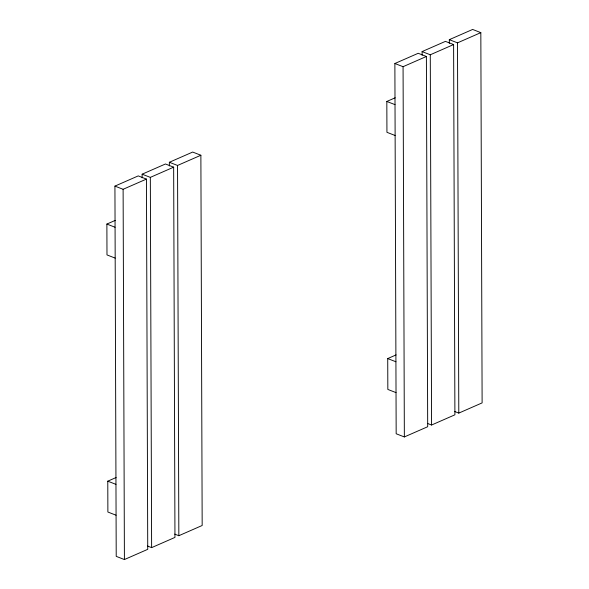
<?xml version="1.0" encoding="UTF-8"?>
<svg xmlns="http://www.w3.org/2000/svg" width="589" height="589" viewBox="0 0 589 589"><rect width="100%" height="100%" fill="white"/><g stroke="black" fill="none" stroke-linecap="round" stroke-linejoin="round"><path stroke-width="0.88" d="M114.929 186.109L138.253 175.897L146.447 179.085L147.736 549.331L124.412 559.55L116.217 556.362L114.929 186.109L123.116 189.297L146.447 179.085M142.155 177.871L142.14 174.189L165.472 163.978L173.659 167.166L174.955 537.411L151.623 547.63L147.53 546.032M169.374 165.951L169.36 162.269L192.691 152.058L200.878 155.246L202.174 525.491L178.842 535.71L174.749 534.113M394.873 63.509L418.205 53.29L426.392 56.478L427.688 426.731L404.356 436.942L396.169 433.754L394.873 63.509L403.067 66.697L426.392 56.478M422.107 55.263L422.092 51.589L445.424 41.37L453.611 44.558L454.899 414.811L431.575 425.022L427.481 423.432M449.319 43.343L449.311 39.669L472.636 29.45L480.83 32.638L482.119 402.891L458.794 413.103L454.693 411.512M142.14 174.189L150.335 177.377L173.659 167.166M169.36 162.269L177.547 165.457L200.878 155.246M422.092 51.589L430.279 54.777L453.611 44.558M449.311 39.669L457.498 42.857L480.83 32.638M115.179 258.107L106.984 254.919L106.881 224.063L115.245 220.396M395.123 135.499L386.936 132.311L386.826 101.455L395.19 97.796M116.077 515.22L107.883 512.032L107.78 481.176L116.136 477.517M396.022 392.62L387.834 389.432L387.724 358.576L396.088 354.909M386.826 101.455L395.02 104.643M106.881 224.063L115.069 227.251M387.724 358.576L395.918 361.764M107.78 481.176L115.967 484.372M457.498 42.857L458.794 413.103M430.279 54.777L431.575 425.022M403.067 66.697L404.356 436.942M177.547 165.457L178.842 535.71M150.335 177.377L151.623 547.63M123.116 189.297L124.412 559.55"/></g></svg>
